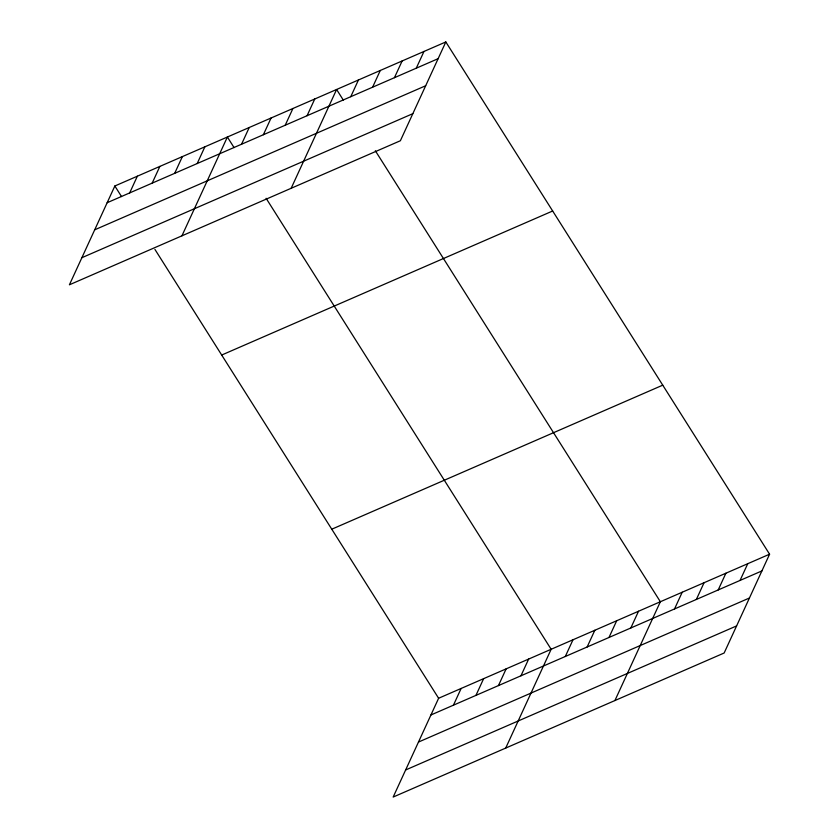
<?xml version="1.0" encoding="UTF-8"?>
<svg xmlns="http://www.w3.org/2000/svg" width="839" height="839" viewBox="0 0 839 839"><rect width="100%" height="100%" fill="white"/><g stroke="black" fill="none" stroke-linecap="round" stroke-linejoin="round"><path stroke-width="1.26" d="M445.824 41.95L114.849 185.996L69.417 284.799L400.381 140.742L445.824 41.95L769.583 554.201L724.151 653.004L393.176 797.05L438.619 698.258L769.583 554.201M129.667 192.928L137.355 176.2M152.174 183.133L159.861 166.405M174.68 173.337L182.367 156.61M197.186 163.542L204.873 146.815M181.937 235.822L227.379 137.019L234.06 147.591M241.538 144.245L249.225 127.518M263.373 134.733L271.07 118.005M285.218 125.231L292.916 108.504M307.064 115.719L314.761 98.992M291.164 188.282L336.607 89.49L343.277 100.051M350.754 96.705L358.442 79.978M372.6 87.193L380.287 70.476M394.445 77.691L402.133 60.964M416.28 68.179L423.978 51.462M453.438 705.18L461.125 688.462M475.944 695.384L483.631 678.667M498.45 685.589L506.137 668.872M520.956 675.794L528.643 659.076M505.707 748.073L551.15 649.281L266.11 198.298M565.297 656.497L572.995 639.769M587.143 646.984L594.841 630.257M608.988 637.483L616.686 620.755M630.834 627.971L638.521 611.243M614.924 700.534L660.366 601.741L375.337 150.768M674.525 608.957L682.212 592.229M696.36 599.445L704.057 582.727M718.205 589.943L725.903 573.215M740.05 580.431L747.748 563.714M107.161 202.723L438.126 58.678M94.702 229.813L425.667 85.756M81.865 257.709L412.84 113.664M221.695 355.044L552.66 210.998M331.772 529.21L662.747 385.164M430.931 714.975L761.896 570.929M418.472 742.064L749.437 598.008M405.636 769.971L736.6 625.915M114.849 185.996L121.529 196.567M154.921 249.393L438.619 698.258"/></g></svg>
